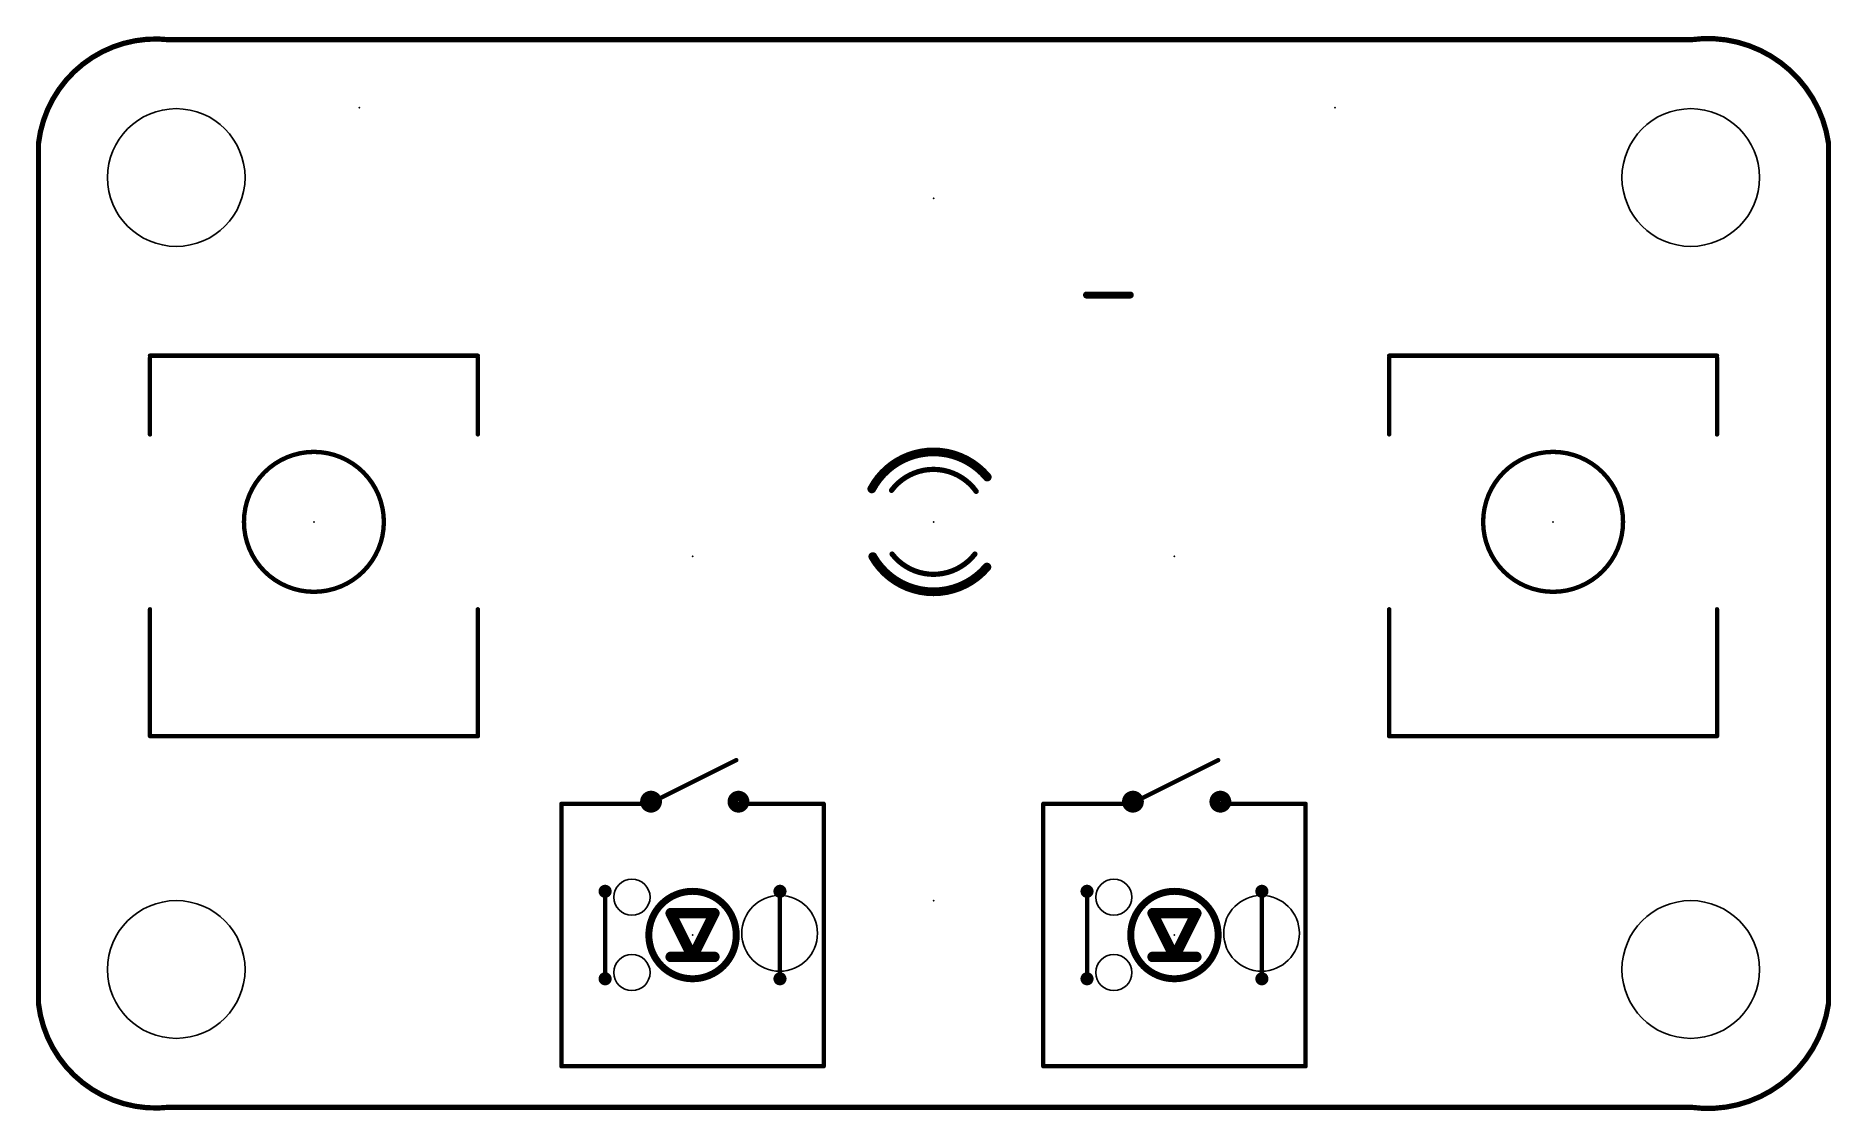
# Model space of a CAD drawing. Extents: x -0.1 to 52.1, y -0.1 to 31.1.
import ezdxf

# ---------------------------------------------------------------- set-up
doc = ezdxf.new("R2010")
doc.units = 0
for name, color, linetype in [('20', 7, 'CONTINUOUS'), ('21', 253, 'CONTINUOUS'), ('23', 7, 'CONTINUOUS'), ('24', 7, 'CONTINUOUS')]:
    doc.layers.add(name, color=color, linetype=linetype)

msp = doc.modelspace()

# ---------------------------------------------------------------- linework, layer by layer
at = {"layer": '20'}
for points, const_width in [([(3.81, 31, 0.4142), (0, 28)], 0.1524), ([(3.81, 31.0381, 1), (3.81, 30.9619)], 0.0762), ([(3.8055, 30.9622, 1), (3.8145, 31.0378)], 0.0762), ([(52, 28, 0.4142), (47.99, 31)], 0.1524), ([(47.9846, 31.0377, 1), (47.9954, 30.9623)], 0.0762), ([(47.99, 30.9619, 1), (47.99, 31.0381)], 0.0762), ([(0.0381, 28, 1), (-0.0381, 28)], 0.0762), ([(-0.0378, 28.0045, 1), (0.0378, 27.9955)], 0.0762), ([(52.0381, 28, 1), (51.9619, 28)], 0.0762), ([(51.9623, 27.9946, 1), (52.0377, 28.0054)], 0.0762), ([(0, 3, 0.4142), (3.81, 0)], 0.1524), ([(0.0378, 3.0045, 1), (-0.0378, 2.9955)], 0.0762), ([(-0.0381, 3, 1), (0.0381, 3)], 0.0762), ([(47.99, 0, 0.4142), (52, 3)], 0.1524), ([(51.9619, 3, 1), (52.0381, 3)], 0.0762), ([(52.0377, 2.9946, 1), (51.9623, 3.0054)], 0.0762), ([(3.81, 0.0381, 1), (3.81, -0.0381)], 0.0762), ([(3.8145, -0.0378, 1), (3.8055, 0.0378)], 0.0762), ([(47.9954, 0.0377, 1), (47.9846, -0.0377)], 0.0762), ([(47.99, -0.0381, 1), (47.99, 0.0381)], 0.0762)]:
    msp.add_lwpolyline(points, format="xyb", dxfattribs=dict(at, const_width=const_width))
at = {"layer": '20', "const_width": 0.1524}
for points in [[(47.99, 31), (3.81, 31)], [(0, 28), (0, 3)], [(52, 3), (52, 28)], [(3.81, 0), (47.99, 0)]]:
    msp.add_lwpolyline(points, dxfattribs=at)
at = {"layer": '20'}
for centre, radius in [((4, 27), 2), ((48, 27), 2), ((17.24, 6.1), 0.525), ((31.24, 6.1), 0.525), ((4, 4), 2), ((21.53, 5.05), 1.1), ((35.53, 5.05), 1.1), ((48, 4), 2), ((17.24, 3.91), 0.525), ((31.24, 3.91), 0.525)]:
    msp.add_circle(centre, radius, dxfattribs=at)
at = {"layer": '21'}
for points, const_width in [([(31.715, 23.587), (30.445, 23.587)], 0.2032), ([(12.7625, 21.826), (3.2375, 21.826)], 0.127), ([(3.2375, 19.54), (3.2375, 21.7625)], 0.127), ([(12.7625, 19.54), (12.7625, 21.7625)], 0.127), ([(48.7625, 21.826), (39.2375, 21.826)], 0.127), ([(39.2375, 19.54), (39.2375, 21.7625)], 0.127), ([(48.7625, 19.54), (48.7625, 21.7625)], 0.127), ([(3.2375, 10.777), (3.2375, 14.46)], 0.127), ([(12.7625, 10.777), (12.7625, 14.46)], 0.127), ([(39.2375, 10.777), (39.2375, 14.46)], 0.127), ([(48.7625, 10.777), (48.7625, 14.46)], 0.127), ([(3.2375, 10.777), (12.7625, 10.777)], 0.127), ([(39.2375, 10.777), (48.7625, 10.777)], 0.127), ([(17.73, 8.81), (20.27, 10.08)], 0.127), ([(31.73, 8.81), (34.27, 10.08)], 0.127), ([(15.19, 8.81), (15.19, 1.19)], 0.127), ([(15.19, 8.81), (17.73, 8.81)], 0.127), ([(20.27, 8.81), (22.81, 8.81)], 0.127), ([(22.81, 1.19), (22.81, 8.81)], 0.127), ([(29.19, 8.81), (29.19, 1.19)], 0.127), ([(29.19, 8.81), (31.73, 8.81)], 0.127), ([(34.27, 8.81), (36.81, 8.81)], 0.127), ([(36.81, 1.19), (36.81, 8.81)], 0.127), ([(16.46, 6.27), (16.46, 3.73)], 0.127), ([(21.54, 6.27), (21.54, 3.73)], 0.127), ([(30.46, 6.27), (30.46, 3.73)], 0.127), ([(35.54, 6.27), (35.54, 3.73)], 0.127), ([(19.635, 5.635), (18.365, 5.635)], 0.3048), ([(18.365, 5.635), (19, 4.365)], 0.3048), ([(19, 4.365), (19.635, 5.635)], 0.3048), ([(33.635, 5.635), (32.365, 5.635)], 0.3048), ([(32.365, 5.635), (33, 4.365)], 0.3048), ([(33, 4.365), (33.635, 5.635)], 0.3048), ([(19, 4.365), (18.365, 4.365)], 0.3048), ([(19.635, 4.365), (19, 4.365)], 0.3048), ([(33, 4.365), (32.365, 4.365)], 0.3048), ([(33.635, 4.365), (33, 4.365)], 0.3048), ([(22.81, 1.19), (15.19, 1.19)], 0.127), ([(36.81, 1.19), (29.19, 1.19)], 0.127)]:
    msp.add_lwpolyline(points, dxfattribs=dict(at, const_width=const_width))
for points, const_width in [([(30.445, 23.6378, 1), (30.445, 23.5362)], 0.1016), ([(31.715, 23.5362, 1), (31.715, 23.6378)], 0.1016), ([(3.2375, 21.8577, 1), (3.2375, 21.7943)], 0.0635), ([(3.2693, 21.7625, 1), (3.2058, 21.7625)], 0.0635), ([(12.7943, 21.7625, 1), (12.7308, 21.7625)], 0.0635), ([(12.7625, 21.7943, 1), (12.7625, 21.8577)], 0.0635), ([(39.2375, 21.8577, 1), (39.2375, 21.7943)], 0.0635), ([(39.2693, 21.7625, 1), (39.2058, 21.7625)], 0.0635), ([(48.7943, 21.7625, 1), (48.7308, 21.7625)], 0.0635), ([(48.7625, 21.7943, 1), (48.7625, 21.8577)], 0.0635), ([(3.2058, 19.54, 1), (3.2693, 19.54)], 0.0635), ([(12.7308, 19.54, 1), (12.7943, 19.54)], 0.0635), ([(39.2058, 19.54, 1), (39.2693, 19.54)], 0.0635), ([(48.7308, 19.54, 1), (48.7943, 19.54)], 0.0635), ([(8, 14.968, 1), (8, 19.032, 1), (8, 14.968)], 0.127), ([(26, 19.032, 0.277), (24.2071, 17.9562)], 0.254), ([(27.561, 18.3009, 0.2226), (26, 19.032)], 0.254), ([(26, 19.0955, 1), (26, 18.9685)], 0.127), ([(26, 18.9685, 1), (26, 19.0955)], 0.127), ([(44, 14.968, 1), (44, 19.032, 1), (44, 14.968)], 0.127), ([(26, 18.524, 0.2361), (24.7808, 17.9144)], 0.1524), ([(27.2401, 17.8858, 0.2422), (26, 18.524)], 0.1524), ([(26, 18.5621, 1), (26, 18.4859)], 0.0762), ([(26, 18.4859, 1), (26, 18.5621)], 0.0762), ([(27.5122, 18.2602, 1), (27.6098, 18.3416)], 0.127), ([(24.1511, 17.9861, 1), (24.2631, 17.9263)], 0.127), ([(24.7503, 17.9373, 1), (24.8113, 17.8915)], 0.0762), ([(27.2091, 17.8637, 1), (27.2711, 17.9079)], 0.0762), ([(24.2357, 15.9918, 0.2691), (26, 14.968)], 0.254), ([(24.2908, 16.0233, 1), (24.1806, 15.9603)], 0.127), ([(24.797, 16.0644, 0.2315), (26, 15.476)], 0.1524), ([(24.8271, 16.0878, 1), (24.7669, 16.041)], 0.0762), ([(26, 14.968, 0.2206), (27.5512, 15.6874)], 0.254), ([(26, 15.476, 0.2315), (27.203, 16.0644)], 0.1524), ([(27.2331, 16.041, 1), (27.1729, 16.0878)], 0.0762), ([(27.5997, 15.6464, 1), (27.5027, 15.7284)], 0.127), ([(26, 15.5141, 1), (26, 15.4379)], 0.0762), ([(26, 15.4379, 1), (26, 15.5141)], 0.0762), ([(26, 15.0315, 1), (26, 14.9045)], 0.127), ([(26, 14.9045, 1), (26, 15.0315)], 0.127), ([(3.2693, 14.46, 1), (3.2058, 14.46)], 0.0635), ([(12.7943, 14.46, 1), (12.7308, 14.46)], 0.0635), ([(39.2693, 14.46, 1), (39.2058, 14.46)], 0.0635), ([(48.7943, 14.46, 1), (48.7308, 14.46)], 0.0635), ([(3.2375, 10.8088, 1), (3.2375, 10.7453)], 0.0635), ([(3.2058, 10.777, 1), (3.2693, 10.777)], 0.0635), ([(12.7308, 10.777, 1), (12.7943, 10.777)], 0.0635), ([(12.7625, 10.7453, 1), (12.7625, 10.8088)], 0.0635), ([(39.2375, 10.8088, 1), (39.2375, 10.7453)], 0.0635), ([(39.2058, 10.777, 1), (39.2693, 10.777)], 0.0635), ([(48.7308, 10.777, 1), (48.7943, 10.777)], 0.0635), ([(48.7625, 10.7453, 1), (48.7625, 10.8088)], 0.0635), ([(20.2842, 10.0516, 1), (20.2558, 10.1084)], 0.0635), ([(34.2842, 10.0516, 1), (34.2558, 10.1084)], 0.0635), ([(15.2218, 8.81, 1), (15.1583, 8.81)], 0.0635), ([(15.19, 8.8418, 1), (15.19, 8.7782)], 0.0635), ([(17.794, 8.7206, 1), (17.794, 9.0254, 1), (17.794, 8.7206)], 0.3302), ([(17.7158, 8.8384, 1), (17.7442, 8.7816)], 0.0635), ([(17.73, 8.7782, 1), (17.73, 8.8418)], 0.0635), ([(20.334, 8.7206, 1), (20.334, 9.0254, 1), (20.334, 8.7206)], 0.3302), ([(20.27, 8.8418, 1), (20.27, 8.7782)], 0.0635), ([(22.8418, 8.81, 1), (22.7783, 8.81)], 0.0635), ([(22.81, 8.7782, 1), (22.81, 8.8418)], 0.0635), ([(29.2218, 8.81, 1), (29.1583, 8.81)], 0.0635), ([(29.19, 8.8418, 1), (29.19, 8.7782)], 0.0635), ([(31.794, 8.7206, 1), (31.794, 9.0254, 1), (31.794, 8.7206)], 0.3302), ([(31.7158, 8.8384, 1), (31.7442, 8.7816)], 0.0635), ([(31.73, 8.7782, 1), (31.73, 8.8418)], 0.0635), ([(34.334, 8.7206, 1), (34.334, 9.0254, 1), (34.334, 8.7206)], 0.3302), ([(34.27, 8.8418, 1), (34.27, 8.7782)], 0.0635), ([(36.8418, 8.81, 1), (36.7782, 8.81)], 0.0635), ([(36.81, 8.7782, 1), (36.81, 8.8418)], 0.0635), ([(16.46, 6.143, 1), (16.46, 6.397, 1), (16.46, 6.143)], 0.127), ([(16.4917, 6.27, 1), (16.4283, 6.27)], 0.0635), ([(19, 3.73, 1), (19, 6.27, 1), (19, 3.73)], 0.2032), ([(21.54, 6.143, 1), (21.54, 6.397, 1), (21.54, 6.143)], 0.127), ([(21.5718, 6.27, 1), (21.5083, 6.27)], 0.0635), ([(30.46, 6.143, 1), (30.46, 6.397, 1), (30.46, 6.143)], 0.127), ([(30.4917, 6.27, 1), (30.4283, 6.27)], 0.0635), ([(33, 3.73, 1), (33, 6.27, 1), (33, 3.73)], 0.2032), ([(35.54, 6.143, 1), (35.54, 6.397, 1), (35.54, 6.143)], 0.127), ([(35.5718, 6.27, 1), (35.5082, 6.27)], 0.0635), ([(18.365, 5.7112, 1), (18.365, 5.5588)], 0.1524), ([(18.4332, 5.6691, 1), (18.2968, 5.6009)], 0.1524), ([(19.7032, 5.6009, 1), (19.5668, 5.6691)], 0.1524), ([(19.635, 5.5588, 1), (19.635, 5.7112)], 0.1524), ([(32.365, 5.7112, 1), (32.365, 5.5588)], 0.1524), ([(32.4332, 5.6691, 1), (32.2968, 5.6009)], 0.1524), ([(33.7032, 5.6009, 1), (33.5668, 5.6691)], 0.1524), ([(33.635, 5.5588, 1), (33.635, 5.7112)], 0.1524), ([(18.365, 4.4412, 1), (18.365, 4.2888)], 0.1524), ([(19, 4.4412, 1), (19, 4.2888)], 0.1524), ([(18.9318, 4.3991, 1), (19.0682, 4.3309)], 0.1524), ([(18.9318, 4.3309, 1), (19.0682, 4.3991)], 0.1524), ([(19, 4.2888, 1), (19, 4.4412)], 0.1524), ([(19.635, 4.2888, 1), (19.635, 4.4412)], 0.1524), ([(32.365, 4.4412, 1), (32.365, 4.2888)], 0.1524), ([(33, 4.4412, 1), (33, 4.2888)], 0.1524), ([(32.9318, 4.3991, 1), (33.0682, 4.3309)], 0.1524), ([(32.9318, 4.3309, 1), (33.0682, 4.3991)], 0.1524), ([(33, 4.2888, 1), (33, 4.4412)], 0.1524), ([(33.635, 4.2888, 1), (33.635, 4.4412)], 0.1524), ([(16.46, 3.603, 1), (16.46, 3.857, 1), (16.46, 3.603)], 0.127), ([(16.4283, 3.73, 1), (16.4917, 3.73)], 0.0635), ([(21.54, 3.603, 1), (21.54, 3.857, 1), (21.54, 3.603)], 0.127), ([(21.5083, 3.73, 1), (21.5718, 3.73)], 0.0635), ([(30.46, 3.603, 1), (30.46, 3.857, 1), (30.46, 3.603)], 0.127), ([(30.4283, 3.73, 1), (30.4917, 3.73)], 0.0635), ([(35.54, 3.603, 1), (35.54, 3.857, 1), (35.54, 3.603)], 0.127), ([(35.5082, 3.73, 1), (35.5718, 3.73)], 0.0635), ([(15.19, 1.2217, 1), (15.19, 1.1583)], 0.0635), ([(15.1583, 1.19, 1), (15.2218, 1.19)], 0.0635), ([(22.7783, 1.19, 1), (22.8418, 1.19)], 0.0635), ([(22.81, 1.1583, 1), (22.81, 1.2217)], 0.0635), ([(29.1583, 1.19, 1), (29.2218, 1.19)], 0.0635), ([(29.19, 1.2217, 1), (29.19, 1.1583)], 0.0635), ([(36.7782, 1.19, 1), (36.8418, 1.19)], 0.0635), ([(36.81, 1.1583, 1), (36.81, 1.2217)], 0.0635)]:
    msp.add_lwpolyline(points, format="xyb", dxfattribs=dict(at, const_width=const_width))
at = {"layer": '23'}
for p in [(8, 17), (26, 17), (44, 17), (19, 5), (33, 5)]:
    msp.add_point(p, dxfattribs=at)
at = {"layer": '24'}
for p in [(9.32, 29.03), (37.66, 29.03), (26, 26.4), (19, 16), (33, 16), (26, 6)]:
    msp.add_point(p, dxfattribs=at)

doc.saveas('drawing.dxf')
